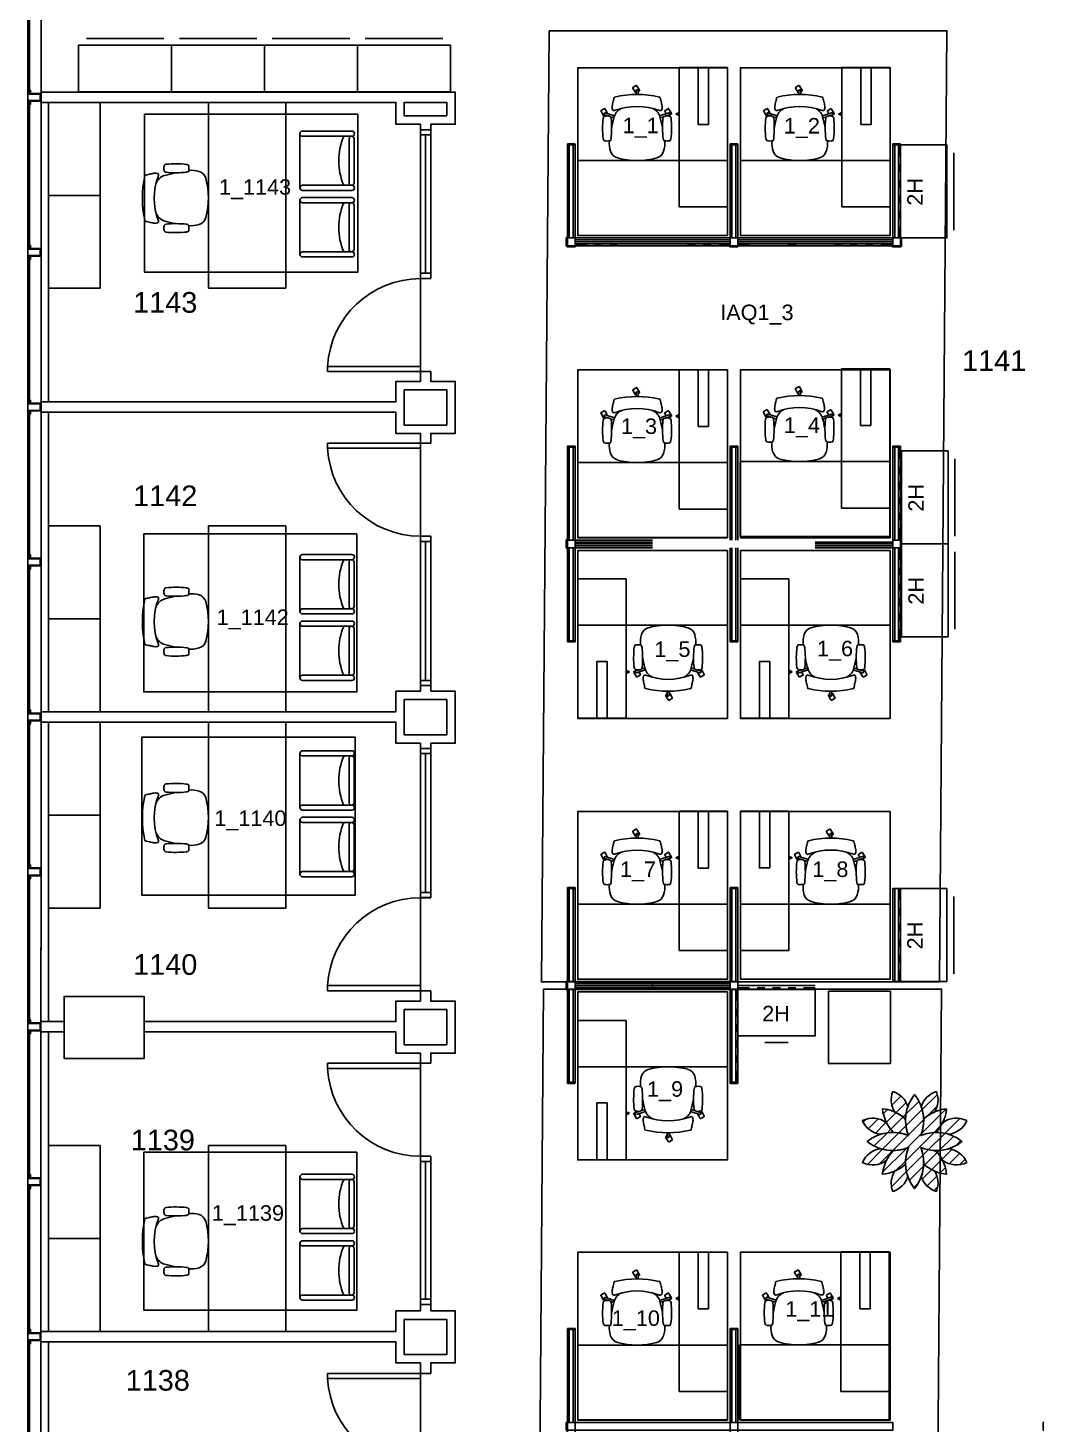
# Model space of a CAD drawing. Header units: inches. Extents: x 4 to 2210, y 3 to 2073.
# Drawn here: x 4 to 397, y 1080 to 1620 of the extents above; entities that cross this region are included whole.
import ezdxf

# ---------------------------------------------------------------- set-up
doc = ezdxf.new("R2010")
doc.units = ezdxf.units.IN
doc.header["$MEASUREMENT"] = 0
for name, color, linetype in [('Planon_construction', 253, 'Continuous'), ('Planon_floor', 1, 'Continuous'), ('Planon_space', 40, 'Continuous'), ('Planon_space_number', 30, 'Continuous'), ('Planon_workspace', 210, 'Continuous'), ('Planon_workspace_number', 160, 'Continuous'), ('Planon_zone', 70, 'Continuous')]:
    doc.layers.add(name, color=color, linetype=linetype)
doc.styles.get("Standard").update_dxf_attribs({"font": 'arial.ttf'})
doc.styles.add('TEXT', font='arial.ttf')

# ---------------------------------------------------------------- blocks, each defined once
blk = doc.blocks.new('Furniture_Workstation_2')
at = {"layer": 'Planon_construction'}
for p, q in [((0, 0), (20, 0)), ((0, 0), (0, -72)), ((20, -72), (20, 0)), ((61.88, -72), (61.88, 0)), ((61.88, 0), (91.88, 0)), ((91.88, 0), (91.88, -72)), ((97.33, -12.11), (97.33, -33.11)), ((98.33, -11.11), (117.45, -11.11)), ((117.45, -13.11), (98.33, -13.11)), ((116.33, -31.11), (116.33, -14.11)), ((118.33, -14.11), (118.33, -31.11)), ((117.45, -32.11), (98.33, -32.11)), ((20, -36), (0, -36)), ((98.33, -34.11), (117.45, -34.11)), ((98.33, -36.87), (117.45, -36.87)), ((97.33, -37.87), (97.33, -58.87)), ((117.45, -38.87), (98.33, -38.87)), ((116.33, -56.87), (116.33, -39.87)), ((118.33, -39.87), (118.33, -56.87)), ((117.45, -57.87), (98.33, -57.87)), ((98.33, -59.87), (117.45, -59.87)), ((20, -72), (0, -72)), ((91.88, -72), (61.88, -72))]:
    blk.add_line(p, q, dxfattribs=at)
for centre, radius, start, end in [((98.33, -12.11), 1, 90, 270), ((135.75, -22.63), 23.42, 156.1303, 203.8697), ((117.33, -14.11), 1, 0, 180), ((117.45, -12.11), 1, 270, 90), ((50.41, -25.52), 5.78, 172.2935, 187.69), ((45.58, -24.87), 0.906, 95.9123, 172.2935), ((45.58, -26.17), 0.906, 187.69, 264.1375), ((49.24, -60.2), 36.43, 83.3771, 95.9123), ((49.23, 9.44), 36.71, 264.1375, 276.5752), ((51.93, -30.15), 6.32, 71.3486, 76.2136), ((51.24, -18.43), 8.87, 284.3531, 287.6673), ((53.8, -26.43), 0.471, 286.4759, 352.239), ((53.81, -24.6), 0.458, 8.0181, 71.3486), ((47.19, -25.53), 7.14, 352.239, 8.0181), ((55.17, -37.21), 10.93, 73.4786, 94.6577), ((57.2, -30.38), 3.8, 15.924, 73.4915), ((73.96, -37.11), 37.67, 166.6713, 193.3287), ((37.68, -28.52), 0.391, 99.1285, 166.6713), ((35.13, -12.59), 15.74, 279.1285, 286.0294), ((40.6, -31.64), 4.08, 93.3727, 106.0294), ((41.27, -30.68), 3.25, 74.6526, 106.3339), ((64.98, -37.11), 24.07, 158.711, 201.289), ((46.25, -33.01), 4.91, 105.1935, 161.7473), ((41.97, -28.16), 0.629, 339.9826, 74.6526), ((63.55, -96.76), 70.97, 101.6951, 105.1894), ((32.75, -37.01), 29.14, 344.8182, 15.2733), ((98.33, -33.11), 1, 90, 270), ((117.33, -31.11), 1, 180, 0), ((117.45, -33.11), 1, 270, 90), ((98.33, -37.87), 1, 90, 270), ((117.45, -37.87), 1, 270, 90), ((46.25, -41.21), 4.91, 198.2527, 254.8065), ((135.75, -48.39), 23.42, 156.1303, 203.8697), ((117.33, -39.87), 1, 0, 180), ((37.68, -45.7), 0.391, 193.3287, 260.8715), ((35.13, -61.63), 15.74, 73.9706, 80.8715), ((40.6, -42.58), 4.08, 253.9706, 266.6273), ((41.27, -43.54), 3.25, 253.6661, 285.3474), ((41.97, -46.06), 0.629, 285.3474, 20.0174), ((50.41, -48.7), 5.78, 172.31, 187.7066), ((45.58, -48.05), 0.906, 95.8625, 172.31), ((63.55, 22.54), 70.97, 254.8106, 258.3049), ((49.23, -83.66), 36.71, 83.4248, 95.8625), ((51.24, -55.79), 8.87, 72.3327, 75.6469), ((53.8, -47.79), 0.471, 7.761, 73.5241), ((55.17, -36.82), 10.93, 265.2105, 286.5213), ((47.19, -48.69), 7.14, 351.9819, 7.761), ((57.2, -43.64), 3.8, 286.4784, 344.7622), ((45.58, -49.35), 0.906, 187.7066, 264.0877), ((49.24, -14.02), 36.43, 264.0877, 276.6229), ((51.93, -44.07), 6.32, 283.7864, 288.6514), ((53.81, -49.62), 0.458, 288.6514, 351.9819), ((98.33, -58.87), 1, 90, 270), ((117.33, -56.87), 1, 180, 0), ((117.45, -58.87), 1, 270, 90)]:
    blk.add_arc(centre, radius, start, end, dxfattribs=at)
blk = doc.blocks.new('1Front_1100_A-4_Data_Elec 07 26 18_RDI BASE$0$BaseBldg-WinFrame')
for p, q in [((0, 1.5), (0, -1.5)), ((4, 1.5), (0, 1.5)), ((0.25, 1.25), (5, 1.25)), ((0.25, -1.25), (0.25, 1.25)), ((4, 1.5), (4, 2.75)), ((4, 2.75), (4.25, 2.75)), ((4.25, 1.5), (4.25, 2.75)), ((4.25, 1.5), (4.75, 1.5)), ((4.75, 2.75), (5, 2.75)), ((4.75, 1.5), (4.75, 2.75)), ((5, 1.25), (5, 2.75)), ((0, -1.5), (4, -1.5)), ((5, -1.25), (0.25, -1.25)), ((4, -2.75), (4, -1.5)), ((4.25, -2.75), (4, -2.75)), ((4.25, -1.5), (4.75, -1.5)), ((4.25, -1.5), (4.25, -2.75)), ((4.75, -1.5), (4.75, -2.75)), ((5, -2.75), (4.75, -2.75)), ((5, -2.75), (5, -1.25))]:
    blk.add_line(p, q)
blk = doc.blocks.new('1Front_1100_A-4_Data_Elec 07 26 18_RDI BASE$0$30DOOR')
for p, q in [((0, 0), (0, 4)), ((36, 0), (36, 4))]:
    blk.add_line(p, q)
blk.add_lwpolyline([(0, -36), (0, 0), (2, 0), (2, -36)], close=True)
blk.add_arc((0, 0), 36, 273.1847, 0)
blk = doc.blocks.new('A-FURN-WORKSTATION-FINAL')
at = {"layer": 'Planon_construction'}
for p, q in [((248, -50), (248, 1030)), ((248, 1030), (623, 1030)), ((396, 1030), (396, 590)), ((476, 590), (476, 1030)), ((623, -270), (623, 1030)), ((-89, 836), (-109, 871)), ((-107, 877), (-85, 890)), ((-78, 889), (-58, 855)), ((-85, 853), (-85, 822)), ((-78, 858), (-75, 858)), ((-69, 822), (-69, 853)), ((-60, 848), (-69, 843)), ((-337, 657), (-356, 691)), ((-354, 698), (-332, 711)), ((-332, 672), (-331, 675)), ((-319, 661), (-330, 655)), ((-328, 664), (-300, 655)), ((-325, 709), (-305, 675)), ((-251, 656), (-323, 679)), ((-283, 649), (-255, 640)), ((170, 679), (98, 655)), ((102, 640), (129, 649)), ((149, 672), (138, 691)), ((140, 698), (163, 711)), ((147, 655), (174, 664)), ((158, 657), (157, 658)), ((187, 668), (164, 655)), ((169, 709), (189, 675)), ((177, 675), (178, 672)), ((223, 670), (243, 680)), ((223, 670), (243, 660)), ((243, 680), (243, 660)), ((-263, 612), (-275, 612)), ((-271, 577), (-274, 577)), ((109, 612), (122, 612)), ((118, 577), (120, 577)), ((396, 590), (476, 590)), ((623, 310), (-537, 310)), ((-537, 310), (-537, -270)), ((623, -50), (248, -50)), ((-537, -270), (623, -270))]:
    blk.add_line(p, q, dxfattribs=at)
for centre, radius, start, end in [((-105, 873), 4.95, 119.4038, 209.7191), ((-82, 886), 4.95, 30.2809, 120.5962), ((-186, 736), 81.6, 163.9706, 176.6273), ((-567, 845), 315, 343.9706, 350.8715), ((-249, 794), 7.81, 103.3287, 170.8715), ((-77, 69), 753, 76.6713, 103.3287), ((-85, 839), 4.95, 210.2809, 277.893), ((-78, 852), 6.3, 89.9845, 180.0044), ((-75, 852), 6.3, 359.9956, 90.0155), ((-62, 852), 4.95, 299.4038, 29.7191), ((95, 794), 7.81, 9.1285, 76.6713), ((414, 845), 315, 189.1285, 196.0294), ((33, 736), 81.6, 3.3727, 16.0294), ((-352, 694), 4.95, 119.4038, 209.7191), ((-322, 636), 18.1, 97.7066, 174.0877), ((-332, 659), 4.95, 210.2809, 300.5962), ((-329, 707), 4.95, 30.2809, 120.5962), ((-326, 670), 6.3, 161.9845, 252.0044), ((-325, 673), 6.3, 71.9956, 162.0155), ((-308, 540), 116, 82.31, 97.7066), ((-310, 673), 4.95, 4.5258, 29.7191), ((-295, 636), 18.1, 5.8625, 82.31), ((-205, 722), 64.9, 163.6661, 195.3474), ((-256, 709), 12.6, 195.3474, 290.0174), ((-159, 623), 98.2, 108.2527, 164.8065), ((-77, 248), 481, 68.711, 111.289), ((5, 623), 98.2, 15.1935, 71.7473), ((102, 709), 12.6, 249.9826, 344.6526), ((52, 722), 64.9, 344.6526, 16.3339), ((142, 636), 18.1, 97.69, 174.1375), ((142, 694), 4.95, 119.4038, 209.7191), ((155, 540), 116, 82.2935, 97.69), ((162, 659), 4.95, 210.2809, 238.2927), ((165, 707), 4.95, 30.2809, 120.5962), ((162, 659), 4.95, 295.1808, 300.5962), ((171, 673), 6.3, 17.9845, 108.0044), ((168, 636), 18.1, 5.9123, 82.2935), ((172, 670), 6.3, 287.9956, 18.0154), ((185, 673), 4.95, 299.4038, 29.7191), ((385, 563), 729, 174.0877, 186.6229), ((-1008, 563), 734, 353.4248, 5.8625), ((1116, 277), 1419, 164.8106, 168.3049), ((-1270, 277), 1419, 11.6951, 15.1894), ((854, 563), 734, 174.1375, 186.5752), ((-539, 563), 729, 353.3771, 5.9123), ((-216, 509), 126, 193.7864, 198.6514), ((-327, 472), 9.16, 198.6514, 261.9819), ((-308, 604), 143, 261.9819, 277.761), ((-73, 444), 219, 175.2814, 196.5213), ((-290, 472), 9.43, 277.761, 343.5241), ((-450, 523), 177, 342.3327, 345.6469), ((297, 523), 177, 194.3531, 197.6673), ((137, 472), 9.43, 196.4759, 262.239), ((-81, 444), 219, 343.4786, 4.7187), ((155, 604), 143, 262.239, 278.0181), ((174, 472), 9.16, 278.0181, 341.3486), ((62, 509), 126, 341.3486, 346.2136), ((-209, 404), 76, 196.4784, 254.7622), ((-77, 893), 583, 254.8182, 285.2733), ((56, 404), 76, 285.924, 343.4915)]:
    blk.add_arc(centre, radius, start, end, dxfattribs=at)
blk = doc.blocks.new('A-FURN-WORKSTATION-WITH-CABINETS-LEFT')
at = {"layer": 'Planon_construction'}
for p, q in [((534, 290), (-626, 290)), ((-626, -1010), (-626, 290)), ((534, -290), (534, 290)), ((-626, 70), (-251, 70)), ((-251, 70), (-251, -1010)), ((-626, -290), (534, -290)), ((-399, -570), (-479, -570)), ((-479, -570), (-479, -1010)), ((-399, -1010), (-399, -570)), ((-246, -660), (-246, -640)), ((-226, -650), (-246, -640)), ((-190, -648), (-167, -635)), ((-150, -635), (-177, -643)), ((-172, -658), (-100, -635)), ((-160, -636), (-160, -638)), ((-105, -620), (-132, -629)), ((-112, -592), (-125, -592)), ((-120, -556), (-123, -556)), ((248, -635), (320, -658)), ((280, -629), (253, -620)), ((260, -592), (272, -592)), ((268, -556), (271, -556)), ((325, -643), (298, -635)), ((317, -641), (327, -635)), ((334, -636), (354, -671)), ((-226, -650), (-246, -660)), ((-172, -689), (-192, -655)), ((-180, -654), (-181, -651)), ((-143, -677), (-165, -690)), ((-152, -652), (-141, -671)), ((322, -689), (302, -655)), ((329, -651), (328, -654)), ((352, -677), (329, -690)), ((75, -868), (55, -834)), ((57, -827), (66, -822)), ((66, -802), (66, -833)), ((75, -838), (72, -838)), ((82, -833), (82, -802)), ((105, -857), (82, -870)), ((87, -816), (106, -850)), ((-251, -1010), (-626, -1010))]:
    blk.add_line(p, q, dxfattribs=at)
for centre, radius, start, end in [((-59, -383), 76, 105.924, 163.4915), ((74, -872), 583, 74.8182, 105.2733), ((207, -383), 76, 16.4784, 74.7622), ((78, -424), 219, 163.4786, 184.7187), ((70, -424), 219, 355.2814, 16.5213), ((536, -543), 729, 173.3771, 185.9123), ((-65, -489), 126, 161.3486, 166.2136), ((-176, -451), 9.16, 98.0181, 161.3486), ((-158, -584), 143, 82.239, 98.0181), ((-140, -451), 9.43, 16.4759, 82.239), ((-300, -503), 177, 14.3531, 17.6673), ((-857, -543), 734, 354.1375, 6.5752), ((1005, -543), 734, 173.4248, 185.8625), ((448, -503), 177, 162.3327, 165.6469), ((288, -451), 9.43, 97.761, 163.5241), ((306, -584), 143, 81.9819, 97.761), ((324, -451), 9.16, 18.6514, 81.9819), ((213, -489), 126, 13.7864, 18.6514), ((-388, -543), 729, 354.0877, 6.6229), ((-187, -652), 4.95, 119.4038, 209.7191), ((-171, -616), 18.1, 185.9123, 262.2935), ((-175, -649), 6.3, 107.9956, 198.0154), ((-158, -519), 116, 262.2935, 277.69), ((-165, -639), 4.95, 115.1808, 120.5962), ((-165, -639), 4.95, 30.2809, 58.2927), ((-145, -616), 18.1, 277.69, 354.1375), ((1267, -256), 1419, 191.6951, 195.1894), ((-8, -602), 98.2, 195.1935, 251.7473), ((156, -602), 98.2, 288.2527, 344.8065), ((-1119, -256), 1419, 344.8106, 348.3049), ((293, -616), 18.1, 185.8625, 262.31), ((306, -519), 116, 262.31, 277.7066), ((319, -616), 18.1, 277.7066, 354.0877), ((323, -649), 6.3, 341.9845, 72.0044), ((330, -639), 4.95, 30.2809, 120.5962), ((-174, -652), 6.3, 197.9845, 288.0044), ((-168, -686), 4.95, 210.2809, 300.5962), ((-145, -673), 4.95, 299.4038, 29.7191), ((-55, -702), 64.9, 164.6526, 196.3339), ((-105, -688), 12.6, 69.9826, 164.6526), ((-35, -715), 81.6, 183.3727, 196.0294), ((-417, -825), 315, 9.1285, 16.0294), ((74, -228), 481, 248.711, 291.289), ((253, -688), 12.6, 15.3474, 110.0174), ((564, -825), 315, 163.9706, 170.8715), ((183, -715), 81.6, 343.9706, 356.6273), ((202, -702), 64.9, 343.6661, 15.3474), ((307, -652), 4.95, 184.5258, 209.7191), ((322, -652), 6.3, 251.9956, 342.0155), ((326, -686), 4.95, 210.2809, 300.5962), ((349, -673), 4.95, 299.4038, 29.7191), ((-98, -774), 7.81, 189.1285, 256.6713), ((74, -48), 753, 256.6713, 283.3287), ((60, -832), 4.95, 119.4038, 209.7191), ((72, -832), 6.3, 179.9956, 270.0155), ((75, -832), 6.3, 269.9845, 0.0044), ((82, -819), 4.95, 30.2809, 97.893), ((102, -853), 4.95, 299.4038, 29.7191), ((246, -774), 7.81, 283.3287, 350.8715), ((79, -866), 4.95, 210.2809, 300.5962)]:
    blk.add_arc(centre, radius, start, end, dxfattribs=at)
blk = doc.blocks.new('82_planting_generic - 82_planter_round_1200mm-2861272-Planon FM - 1e Verdieping')
at = {"layer": 'Planon_construction', "linetype": 'Continuous'}
blk.add_line((-368, -9), (-360, 0), dxfattribs=at)
at = {"layer": 'Planon_construction'}
for points in [[(45, 38, 0.273397), (-2, 356, 0.273397), (-49, 38, 0.27562), (-369, -8, 0.275602), (-49, -54, 0.273354), (-2, -372, 0.273354), (45, -54, 0.275602), (365, -8, 0.27562)], [(-171, 379, 0.244626), (-155, 220, -0.078598), (-72, 167, -0.077601), (-54, 262, 0.249774)], [(167, 379, 0.249774), (50, 262, -0.077601), (68, 167, -0.078598), (151, 220, 0.244626)], [(-72, 160, 0.025563), (-99, 188, 0.130684), (-251, 246, 0.164541), (-166, 62, -0.095401), (-49, 38, -0.099448)], [(246, 246, 0.130684), (95, 188, 0.025563), (68, 160, -0.099448), (45, 38, -0.088664), (153, 62, 0.031659), (188, 94, 0.130684)], [(-219, 137, 0.289305), (-406, 154, 0.274935), (-264, 48, -0.078844), (-166, 62, -0.073056)], [(402, 154, 0.289305), (214, 137, -0.073056), (162, 62, -0.078844), (260, 48, 0.274935)], [(-166, -78, -0.078814), (-264, -64, 0.274935), (-406, -170, 0.290007), (-219, -153, -0.073048)], [(-72, -183, -0.104586), (-49, -54, -0.095414), (-166, -78, 0.164497), (-251, -262, 0.158425)], [(188, -110, 0.031615), (153, -78, -0.088688), (45, -54, -0.099407), (68, -176, 0.025563), (95, -204, 0.130684), (246, -262, 0.130684)], [(260, -64, -0.078814), (162, -78, -0.073069), (215, -153, 0.289243), (402, -170, 0.274935)], [(-54, -278, -0.077617), (-72, -183, -0.078566), (-155, -236, 0.244728), (-171, -395, 0.249807)], [(151, -236, -0.078566), (68, -183, -0.077617), (50, -278, 0.249807), (167, -395, 0.244728)]]:
    blk.add_lwpolyline(points, format="xyb", close=True, dxfattribs=at)

msp = doc.modelspace()

# ---------------------------------------------------------------- linework, layer by layer
at = {"layer": 'Planon_construction'}
for p, q in [((4.21, 1651.98), (4.21, 1594.98)), ((4.46, 1651.98), (4.46, 1594.98)), ((24.06, 1613.63), (24.06, 1613.63)), ((56.44, 1616.25), (26.44, 1616.25)), ((59.44, 1613.63), (59.44, 1595.63)), ((60.06, 1613.63), (60.06, 1613.63)), ((92.44, 1616.25), (62.44, 1616.25)), ((95.44, 1595.63), (95.44, 1613.63)), ((96.06, 1613.63), (96.06, 1613.63)), ((128.44, 1616.25), (98.44, 1616.25)), ((131.44, 1595.63), (131.44, 1613.63)), ((132.06, 1613.63), (132.06, 1613.63)), ((164.44, 1616.25), (134.44, 1616.25)), ((4.2, 1592), (4.2, 1535)), ((4.45, 1592), (4.45, 1535)), ((157.79, 1525.34), (157.79, 1578.91)), ((213.45, 1575.03), (213.45, 1539.03)), ((214.95, 1575.03), (214.95, 1539.03)), ((276.45, 1539.03), (276.45, 1575.03)), ((277.95, 1539.03), (277.95, 1575.03)), ((339.45, 1539.03), (339.45, 1575.03)), ((340.95, 1539.03), (340.95, 1575.03)), ((341.7, 1575.03), (341.7, 1539.03)), ((359.7, 1574.41), (359.7, 1574.41)), ((362.33, 1542.03), (362.33, 1572.03)), ((212.86, 1564.53), (212.86, 1567.53)), ((213.29, 1564.53), (213.29, 1567.53)), ((341.11, 1567.53), (341.11, 1564.53)), ((341.55, 1567.53), (341.55, 1564.53)), ((212.86, 1558.53), (212.86, 1561.53)), ((213.29, 1558.53), (213.29, 1561.53)), ((341.11, 1561.53), (341.11, 1558.53)), ((341.55, 1561.53), (341.55, 1558.53)), ((212.86, 1552.53), (212.86, 1555.53)), ((213.29, 1552.53), (213.29, 1555.53)), ((341.11, 1555.53), (341.11, 1552.53)), ((341.55, 1555.53), (341.55, 1552.53)), ((212.86, 1546.53), (212.86, 1549.53)), ((213.29, 1546.53), (213.29, 1549.53)), ((341.11, 1549.53), (341.11, 1546.53)), ((341.55, 1549.53), (341.55, 1546.53)), ((215.7, 1538.28), (275.7, 1538.28)), ((275.7, 1537.53), (215.7, 1537.53)), ((215.7, 1536.78), (275.7, 1536.78)), ((226.2, 1536.62), (223.2, 1536.62)), ((226.2, 1536.19), (223.2, 1536.19)), ((232.2, 1536.62), (229.2, 1536.62)), ((232.2, 1536.19), (229.2, 1536.19)), ((262.2, 1536.62), (259.2, 1536.62)), ((262.2, 1536.19), (259.2, 1536.19)), ((268.2, 1536.62), (265.2, 1536.62)), ((268.2, 1536.19), (265.2, 1536.19)), ((278.7, 1538.28), (338.7, 1538.28)), ((338.7, 1537.53), (278.7, 1537.53)), ((278.7, 1536.78), (338.7, 1536.78)), ((301.2, 1536.62), (298.2, 1536.62)), ((301.2, 1536.19), (298.2, 1536.19)), ((319.2, 1536.62), (316.2, 1536.62)), ((319.2, 1536.19), (316.2, 1536.19)), ((325.2, 1536.62), (322.2, 1536.62)), ((325.2, 1536.19), (322.2, 1536.19)), ((331.2, 1536.62), (328.2, 1536.62)), ((331.2, 1536.19), (328.2, 1536.19)), ((4.18, 1532.02), (4.18, 1475.02)), ((4.43, 1532.02), (4.43, 1475.02)), ((4.17, 1415.03), (4.17, 1472.03)), ((4.42, 1415.03), (4.42, 1472.03)), ((213.45, 1458.03), (213.45, 1422.03)), ((214.95, 1458.03), (214.95, 1422.03)), ((276.45, 1458.03), (276.45, 1422.03)), ((277.95, 1458.03), (277.95, 1422.03)), ((339.45, 1422.03), (339.45, 1458.03)), ((340.95, 1422.03), (340.95, 1458.03)), ((360.11, 1455.91), (360.11, 1455.91)), ((212.86, 1447.53), (212.86, 1450.53)), ((213.29, 1447.53), (213.29, 1450.53)), ((341.11, 1450.53), (341.11, 1447.53)), ((341.55, 1450.53), (341.55, 1447.53)), ((362.74, 1423.53), (362.74, 1453.53)), ((212.86, 1441.53), (212.86, 1444.53)), ((213.29, 1441.53), (213.29, 1444.53)), ((341.11, 1444.53), (341.11, 1441.53)), ((341.55, 1444.53), (341.55, 1441.53)), ((212.86, 1435.53), (212.86, 1438.53)), ((213.29, 1435.53), (213.29, 1438.53)), ((341.11, 1438.53), (341.11, 1435.53)), ((341.55, 1438.53), (341.55, 1435.53)), ((212.86, 1429.53), (212.86, 1432.53)), ((213.29, 1429.53), (213.29, 1432.53)), ((341.11, 1432.53), (341.11, 1429.53)), ((341.55, 1432.53), (341.55, 1429.53)), ((155.79, 1423.5), (155.79, 1367.69)), ((157.79, 1421.5), (157.79, 1367.69)), ((213.45, 1419.03), (213.45, 1383.03)), ((214.95, 1419.03), (214.95, 1383.03)), ((245.7, 1421.28), (215.7, 1421.28)), ((215.7, 1420.53), (245.7, 1420.53)), ((245.7, 1419.78), (215.7, 1419.78)), ((276.45, 1419.03), (276.45, 1383.03)), ((277.95, 1419.03), (277.95, 1383.03)), ((338.7, 1421.28), (308.7, 1421.28)), ((308.7, 1420.53), (338.7, 1420.53)), ((338.7, 1419.78), (308.7, 1419.78)), ((337.7, 1389.03), (337.7, 1418.03)), ((339.45, 1383.03), (339.45, 1419.03)), ((340.95, 1383.03), (340.95, 1419.03)), ((360.11, 1420.53), (342.11, 1420.53)), ((360.11, 1419.91), (360.11, 1419.91)), ((362.74, 1387.53), (362.74, 1417.53)), ((4.17, 1412.03), (4.17, 1355.03)), ((4.42, 1412.03), (4.42, 1355.03)), ((212.86, 1408.53), (212.86, 1411.53)), ((213.29, 1408.53), (213.29, 1411.53)), ((341.11, 1411.53), (341.11, 1408.53)), ((341.55, 1411.53), (341.55, 1408.53)), ((212.86, 1402.53), (212.86, 1405.53)), ((213.29, 1402.53), (213.29, 1405.53)), ((341.11, 1405.53), (341.11, 1402.53)), ((341.55, 1405.53), (341.55, 1402.53)), ((212.86, 1396.53), (212.86, 1399.53)), ((213.29, 1396.53), (213.29, 1399.53)), ((341.11, 1399.53), (341.11, 1396.53)), ((341.55, 1399.53), (341.55, 1396.53)), ((212.86, 1390.53), (212.86, 1393.53)), ((213.29, 1390.53), (213.29, 1393.53)), ((341.11, 1393.53), (341.11, 1390.53)), ((341.55, 1393.53), (341.55, 1390.53)), ((215.27, 1387.58), (215.27, 1387.58)), ((275.88, 1387.58), (275.88, 1387.58)), ((4.17, 1352.03), (4.17, 1295.03)), ((4.42, 1352.03), (4.42, 1295.03)), ((155.79, 1285.58), (155.79, 1343.34)), ((157.79, 1285.58), (157.79, 1339.34)), ((314.07, 1307.34), (313.08, 1309.05)), ((313.17, 1309.38), (314.31, 1310.04)), ((314.65, 1309.95), (315.63, 1308.24)), ((314.31, 1308.18), (314.31, 1306.62)), ((314.63, 1308.43), (314.79, 1308.43)), ((315.1, 1306.62), (315.1, 1308.18)), ((315.54, 1307.91), (315.1, 1307.65)), ((301.71, 1298.36), (300.72, 1300.07)), ((300.82, 1300.41), (301.95, 1301.06)), ((301.95, 1299.11), (302, 1299.26)), ((302.57, 1298.58), (302.05, 1298.27)), ((302.15, 1298.71), (303.52, 1298.27)), ((302.29, 1300.97), (303.28, 1299.27)), ((306, 1298.29), (302.4, 1299.46)), ((304.4, 1297.98), (305.77, 1297.54)), ((327.02, 1299.46), (323.42, 1298.29)), ((323.64, 1297.54), (325.01, 1297.98)), ((325.98, 1299.12), (325.44, 1300.07)), ((325.53, 1300.41), (326.66, 1301.06)), ((325.89, 1298.27), (327.26, 1298.71)), ((326.42, 1298.36), (326.38, 1298.43)), ((327.9, 1298.93), (326.76, 1298.27)), ((327, 1300.97), (327.99, 1299.27)), ((327.41, 1299.26), (327.46, 1299.11)), ((305.4, 1296.13), (304.78, 1296.13)), ((304.99, 1294.36), (304.85, 1294.36)), ((324.01, 1296.13), (324.63, 1296.13)), ((324.42, 1294.36), (324.55, 1294.36)), ((4.17, 1235.03), (4.17, 1292.03)), ((4.42, 1235.03), (4.42, 1292.03)), ((213.45, 1287.03), (213.45, 1251.03)), ((214.95, 1287.03), (214.95, 1251.03)), ((278.58, 1287.45), (275.83, 1287.45)), ((276.45, 1287.03), (276.45, 1251.03)), ((277.95, 1287.03), (277.95, 1251.03)), ((339.45, 1251.03), (339.45, 1287.03)), ((340.95, 1251.03), (340.95, 1287.03)), ((341.7, 1251.03), (341.7, 1287.03)), ((359.7, 1286.41), (359.7, 1286.41)), ((362.33, 1254.03), (362.33, 1284.03)), ((212.86, 1276.53), (212.86, 1279.53)), ((213.29, 1276.53), (213.29, 1279.53)), ((341.11, 1279.53), (341.11, 1276.53)), ((341.55, 1279.53), (341.55, 1276.53)), ((212.86, 1270.53), (212.86, 1273.53)), ((213.29, 1270.53), (213.29, 1273.53)), ((341.11, 1273.53), (341.11, 1270.53)), ((341.55, 1273.53), (341.55, 1270.53)), ((212.86, 1264.53), (212.86, 1267.53)), ((213.29, 1264.53), (213.29, 1267.53)), ((341.11, 1267.53), (341.11, 1264.53)), ((341.55, 1267.53), (341.55, 1264.53)), ((212.86, 1258.53), (212.86, 1261.53)), ((213.29, 1258.53), (213.29, 1261.53)), ((341.11, 1261.53), (341.11, 1258.53)), ((341.55, 1261.53), (341.55, 1258.53)), ((275.7, 1250.28), (215.7, 1250.28)), ((215.7, 1249.53), (275.7, 1249.53)), ((245.7, 1248.03), (245.7, 1251.03)), ((278.7, 1249.53), (308.7, 1249.53)), ((213.45, 1248.03), (213.45, 1212.03)), ((214.95, 1248.03), (214.95, 1212.03)), ((275.7, 1248.78), (215.7, 1248.78)), ((276.45, 1212.03), (276.45, 1248.03)), ((277.95, 1212.03), (277.95, 1248.03)), ((289.2, 1248.62), (286.2, 1248.62)), ((289.2, 1248.19), (286.2, 1248.19)), ((295.2, 1248.62), (292.2, 1248.62)), ((295.2, 1248.19), (292.2, 1248.19)), ((301.2, 1248.62), (298.2, 1248.62)), ((301.2, 1248.19), (298.2, 1248.19)), ((212.86, 1237.53), (212.86, 1240.53)), ((213.29, 1237.53), (213.29, 1240.53)), ((278.11, 1240.53), (278.11, 1237.53)), ((278.55, 1240.53), (278.55, 1237.53)), ((212.86, 1231.53), (212.86, 1234.53)), ((213.29, 1231.53), (213.29, 1234.53)), ((278.11, 1234.53), (278.11, 1231.53)), ((278.55, 1234.53), (278.55, 1231.53)), ((4.17, 1232.03), (4.17, 1175.03)), ((4.42, 1232.03), (4.42, 1175.03)), ((212.86, 1225.53), (212.86, 1228.53)), ((213.29, 1225.53), (213.29, 1228.53)), ((278.11, 1228.53), (278.11, 1225.53)), ((278.55, 1228.53), (278.55, 1225.53)), ((289.2, 1227.41), (298.2, 1227.41)), ((212.86, 1219.53), (212.86, 1222.53)), ((213.29, 1219.53), (213.29, 1222.53)), ((278.11, 1222.53), (278.11, 1219.53)), ((278.55, 1222.53), (278.55, 1219.53)), ((155.79, 1128), (155.79, 1183.39)), ((157.79, 1128), (157.79, 1181.39)), ((159.79, 1123.48), (159.79, 1181.39)), ((4.17, 1115.03), (4.17, 1172.03)), ((4.42, 1115.03), (4.42, 1172.03)), ((213.45, 1116.3), (213.45, 1080.3)), ((214.95, 1116.3), (214.95, 1080.3)), ((276.45, 1116.3), (276.45, 1080.3)), ((277.95, 1116.3), (277.95, 1080.3)), ((4.17, 1112.03), (4.17, 1055.03)), ((4.42, 1112.03), (4.42, 1055.03)), ((212.86, 1105.8), (212.86, 1108.8)), ((213.29, 1105.8), (213.29, 1108.8)), ((159.79, 1101.1), (159.79, 1103.1)), ((212.86, 1099.8), (212.86, 1102.8)), ((213.29, 1099.8), (213.29, 1102.8)), ((212.86, 1093.8), (212.86, 1096.8)), ((213.29, 1093.8), (213.29, 1096.8)), ((212.86, 1087.8), (212.86, 1090.8)), ((213.29, 1087.8), (213.29, 1090.8))]:
    msp.add_line(p, q, dxfattribs=at)
at = {"layer": 'Planon_construction', "linetype": 'Continuous'}
for p, q in [((338.09, 1202.95), (341.67, 1206.52)), ((338.12, 1207.46), (338.86, 1208.2)), ((334.8, 1199.65), (336.48, 1201.34)), ((327.03, 1196.37), (328.4, 1197.74)), ((329.01, 1193.86), (332.92, 1197.77)), ((331.86, 1192.22), (335.96, 1196.32)), ((350.98, 1179.91), (355.66, 1184.59)), ((360.37, 1180.32), (364.41, 1184.36)), ((363.05, 1187.49), (364.85, 1189.29)), ((356.8, 1176.75), (358.83, 1178.78)), ((364.58, 1180.04), (366.51, 1181.97)), ((351.77, 1171.72), (355.52, 1175.47)), ((346.64, 1171.08), (348.12, 1172.56)), ((354.47, 1169.93), (355.81, 1171.27))]:
    msp.add_line(p, q, dxfattribs=at)
at = {"layer": 'Planon_construction'}
for points in [[(2210.32, 2073.28), (1643.81, 2073.28), (2210.32, 2073.28), (2209.38, 633.18), (1749.23, 3.37), (630.18, 3.37), (469.11, 3.36), (463.87, 3.31), (460.68, 7.46), (3.8, 633.35), (3.8, 2073.28), (11.81, 2073.28), (3.8, 2073.28), (3.8, 633.35), (460.68, 7.46), (463.87, 3.31), (469.11, 3.36), (630.18, 3.37)], [(8.9, 1891.9), (8.81, 636.76)], [(159.79, 1525.34), (159.79, 1580.91), (159.79, 1583.09), (169.26, 1583.09), (169.26, 1595.53), (8.85, 1595.53), (8.85, 1591.53), (146.31, 1591.53), (146.31, 1583.09), (155.79, 1583.09), (155.79, 1580.91), (155.79, 1525.34)], [(215.7, 1536.03), (215.7, 1575.03), (212.7, 1575.03), (212.7, 1536.03), (338.7, 1536.03), (338.7, 1575.03), (359.7, 1575.03), (359.7, 1539.03), (212.7, 1539.03)], [(212.86, 1570.53), (212.86, 1574.85), (213.29, 1574.85), (213.29, 1570.53)], [(278.7, 1536.03), (278.7, 1575.03), (275.7, 1575.03), (275.7, 1536.03)], [(341.11, 1570.53), (341.11, 1574.85), (341.55, 1574.85), (341.55, 1570.53)], [(213.29, 1543.53), (213.29, 1539.22), (212.86, 1539.22), (212.86, 1543.53)], [(341.55, 1543.53), (341.55, 1539.22), (341.11, 1539.22), (341.11, 1543.53)], [(212.49, 1539.28), (212.3, 1539.06), (212.3, 1535.94), (212.61, 1535.63), (215.7, 1535.63), (215.92, 1535.81)], [(220.2, 1536.19), (215.89, 1536.19), (215.89, 1536.62), (220.2, 1536.62)], [(271.2, 1536.62), (275.52, 1536.62), (275.52, 1536.19), (271.2, 1536.19)], [(275.45, 1535.81), (275.67, 1535.63), (278.74, 1535.63), (278.95, 1535.81)], [(283.2, 1536.19), (278.89, 1536.19), (278.89, 1536.62), (283.2, 1536.62)], [(334.2, 1536.62), (338.52, 1536.62), (338.52, 1536.19), (334.2, 1536.19)], [(338.45, 1535.81), (338.67, 1535.63), (341.8, 1535.63), (342.11, 1535.94), (342.11, 1539.03), (341.92, 1539.25)], [(155.79, 1459.56), (155.79, 1463.34), (146.31, 1463.34), (146.31, 1471.53), (8.83, 1471.53), (8.83, 1475.53), (146.31, 1475.53), (146.31, 1483.48), (155.79, 1483.48), (155.79, 1487.29)], [(159.79, 1459.56), (159.79, 1463.34), (169.26, 1463.34), (169.26, 1483.48), (159.79, 1483.48), (159.79, 1487.29)], [(245.7, 1422.03), (212.7, 1422.03), (212.7, 1458.03), (215.7, 1458.03), (215.7, 1383.03), (212.7, 1383.03), (212.7, 1419.03), (245.7, 1419.03)], [(212.86, 1453.53), (212.86, 1457.85), (213.29, 1457.85), (213.29, 1453.53)], [(275.7, 1422.03), (275.7, 1458.03), (278.7, 1458.03), (278.7, 1422.03)], [(308.7, 1419.03), (341.7, 1419.03), (341.7, 1383.03), (338.7, 1383.03), (338.7, 1458.03), (341.7, 1458.03), (341.7, 1422.03)], [(341.11, 1453.53), (341.11, 1457.85), (341.55, 1457.85), (341.55, 1453.53)], [(159.79, 1423.5), (159.79, 1367.69), (159.79, 1363.48)], [(212.49, 1422.28), (212.3, 1422.06), (212.3, 1419), (212.49, 1418.78)], [(213.29, 1426.53), (213.29, 1422.22), (212.86, 1422.22), (212.86, 1426.53)], [(341.55, 1426.53), (341.55, 1422.22), (341.11, 1422.22), (341.11, 1426.53)], [(341.92, 1418.78), (342.11, 1419), (342.11, 1422.06), (341.92, 1422.28)], [(212.86, 1414.53), (212.86, 1418.85), (213.29, 1418.85), (213.29, 1414.53)], [(278.7, 1419.03), (278.7, 1383.03), (275.7, 1383.03), (275.7, 1419.03)], [(341.11, 1414.53), (341.11, 1418.85), (341.55, 1418.85), (341.55, 1414.53)], [(213.29, 1387.53), (213.29, 1383.22), (212.86, 1383.22), (212.86, 1387.53)], [(341.55, 1387.53), (341.55, 1383.22), (341.11, 1383.22), (341.11, 1387.53)], [(155.79, 1341.34), (155.79, 1343.34), (146.31, 1343.34), (146.31, 1351.53), (8.82, 1351.53), (8.82, 1355.53), (146.31, 1355.53), (146.31, 1363.48), (155.79, 1363.48), (155.79, 1365.76)], [(159.79, 1285.58), (159.79, 1341.34), (159.79, 1343.34), (169.26, 1343.34), (169.26, 1363.48), (159.79, 1363.48)], [(279.7, 1263.03), (298.45, 1263.03), (298.45, 1317.03), (279.7, 1317.03), (279.7, 1252.03), (337.7, 1252.03), (337.7, 1281.03), (279.7, 1281.03)], [(291.08, 1317.03), (291.08, 1295.03), (287.08, 1295.03), (287.08, 1317.03)], [(278.7, 1248.03), (278.7, 1212.03), (275.7, 1212.03), (275.7, 1287.03), (278.7, 1287.03), (278.7, 1251.03), (212.7, 1251.03), (212.7, 1287.03), (215.7, 1287.03), (215.7, 1212.03), (212.7, 1212.03), (212.7, 1248.03), (308.7, 1248.03), (308.7, 1230.03), (278.7, 1230.03)], [(212.86, 1282.53), (212.86, 1286.85), (213.29, 1286.85), (213.29, 1282.53)], [(341.11, 1282.53), (341.11, 1286.85), (341.55, 1286.85), (341.55, 1282.53)], [(213.29, 1255.53), (213.29, 1251.22), (212.86, 1251.22), (212.86, 1255.53)], [(341.55, 1255.53), (341.55, 1251.22), (341.11, 1251.22), (341.11, 1255.53)], [(212.49, 1251.28), (212.3, 1251.06), (212.3, 1248), (212.49, 1247.78)], [(48.8, 1235.53), (146.31, 1235.53), (146.31, 1243.48), (155.79, 1243.48), (155.79, 1247.52)], [(159.79, 1219.39), (159.79, 1223.34), (169.26, 1223.34), (169.26, 1243.48), (159.79, 1243.48), (159.79, 1247.52)], [(212.86, 1243.53), (212.86, 1247.85), (213.29, 1247.85), (213.29, 1243.53)], [(278.11, 1243.53), (278.11, 1247.85), (278.55, 1247.85), (278.55, 1243.53)], [(283.2, 1248.19), (278.89, 1248.19), (278.89, 1248.62), (283.2, 1248.62)], [(304.2, 1248.62), (308.52, 1248.62), (308.52, 1248.19), (304.2, 1248.19)], [(313.81, 1247.28), (313.81, 1219.28), (337.81, 1219.28), (337.81, 1247.28), (313.81, 1247.28)], [(17.78, 1231.53), (8.82, 1231.53), (8.82, 1235.53), (17.78, 1235.53)], [(155.79, 1219.39), (155.79, 1223.34), (146.31, 1223.34), (146.31, 1231.53), (48.8, 1231.53)], [(213.29, 1216.53), (213.29, 1212.22), (212.86, 1212.22), (212.86, 1216.53)], [(278.55, 1216.53), (278.55, 1212.22), (278.11, 1212.22), (278.11, 1216.53)], [(155.79, 1099.3), (155.79, 1103.34), (146.31, 1103.34), (146.31, 1111.53), (8.82, 1111.53), (8.82, 1115.53), (146.31, 1115.53), (146.31, 1123.48), (155.79, 1123.48), (155.79, 1126)], [(159.79, 1099.3), (159.79, 1103.34), (169.26, 1103.34), (169.26, 1123.48), (159.79, 1123.48)], [(212.86, 1111.8), (212.86, 1116.11), (213.29, 1116.11), (213.29, 1111.8)], [(213.29, 1084.8), (213.29, 1080.49), (212.86, 1080.49), (212.86, 1084.8)], [(212.49, 1080.55), (212.3, 1080.33), (212.3, 1077.27), (212.49, 1077.05)], [(397.19, 1080.55), (397.01, 1080.33), (397.01, 1077.27), (397.19, 1077.05)]]:
    msp.add_lwpolyline(points, dxfattribs=at)
for points in [[(167.44, 1595.63), (23.44, 1595.63), (23.44, 1613.63), (167.44, 1613.63)], [(166.01, 1586.34), (149.56, 1586.34), (149.56, 1591.53), (166.01, 1591.53)], [(155.79, 1580.91), (155.79, 1578.91), (159.79, 1578.91), (159.79, 1580.91)], [(338.7, 1539.03), (341.7, 1539.03), (341.7, 1536.03), (338.7, 1536.03)], [(155.79, 1523.34), (155.79, 1525.34), (159.79, 1525.34), (159.79, 1523.34)], [(149.56, 1480.23), (166.01, 1480.23), (166.01, 1466.59), (149.56, 1466.59)], [(360.11, 1456.53), (360.11, 1384.53), (342.11, 1384.53), (342.11, 1456.53)], [(155.79, 1423.5), (155.79, 1421.5), (159.79, 1421.5), (159.79, 1423.5)], [(215.7, 1422.03), (215.7, 1419.03), (212.7, 1419.03), (212.7, 1422.03)], [(338.7, 1419.03), (338.7, 1422.03), (341.7, 1422.03), (341.7, 1419.03)], [(155.79, 1365.69), (155.79, 1367.69), (159.79, 1367.69), (159.79, 1365.69)], [(149.56, 1360.23), (166.01, 1360.23), (166.01, 1346.59), (149.56, 1346.59)], [(155.79, 1341.34), (155.79, 1339.34), (159.79, 1339.34), (159.79, 1341.34)], [(298.7, 1299.53), (299.7, 1299.03), (298.7, 1298.53)], [(359.7, 1251.03), (338.7, 1251.03), (338.7, 1287.03), (359.7, 1287.03)], [(155.79, 1283.58), (155.79, 1285.58), (159.79, 1285.58), (159.79, 1283.58)], [(215.7, 1251.03), (215.7, 1248.03), (212.7, 1248.03), (212.7, 1251.03)], [(278.7, 1251.03), (278.7, 1248.03), (275.7, 1248.03), (275.7, 1251.03)], [(17.78, 1245.28), (17.78, 1221.28), (48.8, 1221.28), (48.8, 1245.28)], [(149.56, 1240.23), (166.01, 1240.23), (166.01, 1226.59), (149.56, 1226.59)], [(155.79, 1183.39), (155.79, 1181.39), (159.79, 1181.39), (159.79, 1183.39)], [(155.79, 1126), (155.79, 1128), (159.79, 1128), (159.79, 1126)], [(149.56, 1120.23), (166.01, 1120.23), (166.01, 1106.59), (149.56, 1106.59)], [(212.7, 1116.3), (215.7, 1116.3), (215.7, 1041.3), (212.7, 1041.3), (212.7, 1077.3), (338.7, 1077.3), (338.7, 1080.3), (212.7, 1080.3)], [(278.7, 1041.3), (275.7, 1041.3), (275.7, 1116.3), (278.7, 1116.3)], [(215.7, 1080.3), (215.7, 1077.3), (212.7, 1077.3), (212.7, 1080.3)], [(275.7, 1080.3), (278.7, 1080.3), (278.7, 1077.3), (275.7, 1077.3)]]:
    msp.add_lwpolyline(points, close=True, dxfattribs=at)
for points in [[(215.7, 1575.03), (215.7, 1575.33, 0.414214), (215.58, 1575.45), (212.83, 1575.45, 0.414214), (212.7, 1575.33), (212.7, 1575.03)], [(278.58, 1575.45), (275.83, 1575.45, 0.414214), (275.7, 1575.33), (275.7, 1575.03)], [(278.7, 1575.03), (278.7, 1575.33, 0.414214), (278.58, 1575.45)], [(341.58, 1575.45), (338.83, 1575.45, 0.414214), (338.7, 1575.33), (338.7, 1575.03)], [(341.7, 1575.03), (341.7, 1575.33, 0.414214), (341.58, 1575.45)], [(215.7, 1458.03), (215.7, 1458.33, 0.414214), (215.58, 1458.45), (212.83, 1458.45, 0.414214), (212.7, 1458.33), (212.7, 1458.03)], [(278.7, 1458.03), (278.7, 1458.33, 0.414214), (278.58, 1458.45), (275.83, 1458.45, 0.414214), (275.7, 1458.33), (275.7, 1458.03)], [(341.7, 1458.03), (341.7, 1458.33, 0.414214), (341.58, 1458.45), (338.83, 1458.45, 0.414214), (338.7, 1458.33), (338.7, 1458.03)], [(212.7, 1383.03), (212.7, 1382.74, 0.414214), (212.83, 1382.62), (215.58, 1382.62)], [(215.58, 1382.62, 0.414214), (215.7, 1382.74), (215.7, 1383.03)], [(275.7, 1383.03), (275.7, 1382.74, 0.414214), (275.83, 1382.62), (278.58, 1382.62)], [(278.58, 1382.62, 0.414214), (278.7, 1382.74), (278.7, 1383.03)], [(338.7, 1383.03), (338.7, 1382.74, 0.414214), (338.83, 1382.62), (341.58, 1382.62)], [(341.58, 1382.62, 0.414214), (341.7, 1382.74), (341.7, 1383.03)], [(215.7, 1287.03), (215.7, 1287.33, 0.414214), (215.58, 1287.45), (212.83, 1287.45, 0.414214), (212.7, 1287.33), (212.7, 1287.03)], [(275.83, 1287.45, 0.414214), (275.7, 1287.33), (275.7, 1287.03)], [(278.7, 1287.03), (278.7, 1287.33, 0.414214), (278.58, 1287.45)], [(212.7, 1212.03), (212.7, 1211.74, 0.414214), (212.83, 1211.62), (215.58, 1211.62, 0.414214), (215.7, 1211.74), (215.7, 1212.03)], [(275.7, 1212.03), (275.7, 1211.74, 0.414214), (275.83, 1211.62), (278.58, 1211.62, 0.414214), (278.7, 1211.74), (278.7, 1212.03)], [(215.7, 1116.3), (215.7, 1116.59, 0.414214), (215.58, 1116.72), (212.83, 1116.72, 0.414214), (212.7, 1116.59), (212.7, 1116.3)], [(278.7, 1116.3), (278.7, 1116.59, 0.414214), (278.58, 1116.72), (275.83, 1116.72, 0.414214), (275.7, 1116.59), (275.7, 1116.3)]]:
    msp.add_lwpolyline(points, format="xyb", dxfattribs=at)
at = {"layer": 'Planon_construction', "linetype": 'Continuous'}
for points in [[(328.75, 1180.13), (334.57, 1185.95), (340.92, 1192.3), (343.53, 1194.92), (349.87, 1201.25), (355.72, 1207.1)], [(333.45, 1180.34), (338.57, 1185.47), (344.42, 1191.32), (344.49, 1191.38), (350.39, 1197.28), (352.29, 1199.18), (355.49, 1202.38)], [(334.53, 1176.93), (344.12, 1186.52), (349.44, 1191.84), (359.28, 1201.68)], [(335.99, 1196.36), (339.78, 1200.14), (343.64, 1204.01)], [(342.54, 1198.41), (343.51, 1199.38), (348.62, 1204.5)], [(331.3, 1187.17), (336.5, 1192.37), (337.73, 1193.6), (342.48, 1198.35)], [(337.93, 1171.35), (343.76, 1177.18), (350.13, 1183.55), (352.33, 1185.75), (358.7, 1192.12), (364.51, 1197.93)], [(338.68, 1176.59), (340.04, 1177.95), (343.37, 1181.28), (354.56, 1192.48), (356.85, 1194.76), (359.31, 1197.22)], [(355.76, 1184.69), (356.59, 1185.52), (362.05, 1190.98)], [(349.91, 1174.35), (353.58, 1178.02), (357.56, 1182), (361.44, 1185.88)], [(344.93, 1173.86), (350.32, 1179.25), (350.89, 1179.82)]]:
    msp.add_lwpolyline(points, dxfattribs=at)
at = {"layer": 'Planon_construction'}
for centre, radius, start, end in [((313.3, 1309.17), 0.247, 119.4038, 209.7191), ((314.43, 1309.83), 0.247, 30.2809, 120.5962), ((309.23, 1302.31), 4.08, 163.9706, 176.6273), ((290.18, 1307.78), 15.74, 343.9706, 350.8715), ((306.11, 1305.22), 0.391, 103.3287, 170.8715), ((314.7, 1268.95), 37.67, 76.6713, 103.3287), ((314.28, 1307.46), 0.247, 210.2809, 277.893), ((314.63, 1308.12), 0.315, 89.9845, 180.0044), ((314.79, 1308.12), 0.315, 359.9956, 90.0155), ((315.42, 1308.12), 0.247, 299.4038, 29.7191), ((323.3, 1305.22), 0.391, 9.1285, 76.6713), ((339.23, 1307.78), 15.74, 189.1285, 196.0294), ((320.17, 1302.31), 4.08, 3.3727, 16.0294), ((300.94, 1300.19), 0.247, 119.4038, 209.7191), ((302.46, 1297.33), 0.906, 97.7066, 174.0877), ((301.92, 1298.49), 0.247, 210.2809, 300.5962), ((302.25, 1299.01), 0.315, 161.9845, 252.0044), ((302.08, 1300.85), 0.247, 30.2809, 120.5962), ((302.3, 1299.16), 0.315, 71.9956, 162.0155), ((303.11, 1292.5), 5.78, 82.31, 97.7066), ((303.06, 1299.14), 0.247, 4.5258, 29.7191), ((303.77, 1297.33), 0.906, 5.8625, 82.31), ((374.35, 1279.35), 70.97, 164.8106, 168.3049), ((308.28, 1301.64), 3.25, 163.6661, 195.3474), ((305.75, 1300.94), 0.629, 195.3474, 290.0174), ((310.61, 1296.66), 4.91, 108.2527, 164.8065), ((314.7, 1277.93), 24.07, 68.711, 111.289), ((318.8, 1296.66), 4.91, 15.1935, 71.7473), ((323.66, 1300.94), 0.629, 249.9826, 344.6526), ((255.05, 1279.35), 70.97, 11.6951, 15.1894), ((321.13, 1301.64), 3.25, 344.6526, 16.3339), ((325.64, 1297.33), 0.906, 97.69, 174.1375), ((325.65, 1300.19), 0.247, 119.4038, 209.7191), ((326.29, 1292.5), 5.78, 82.2935, 97.69), ((326.64, 1298.49), 0.247, 210.2809, 238.2927), ((326.79, 1300.85), 0.247, 30.2809, 120.5962), ((326.64, 1298.49), 0.247, 295.1808, 300.5962), ((327.11, 1299.16), 0.315, 17.9845, 108.0044), ((326.95, 1297.33), 0.906, 5.9123, 82.2935), ((327.16, 1299.01), 0.315, 287.9956, 18.0154), ((327.77, 1299.14), 0.247, 299.4038, 29.7191), ((337.79, 1293.67), 36.43, 174.0877, 186.6229), ((268.15, 1293.67), 36.71, 353.4248, 5.8625), ((361.26, 1293.67), 36.71, 174.1375, 186.5752), ((291.61, 1293.67), 36.43, 353.3771, 5.9123), ((307.74, 1290.98), 6.32, 193.7864, 198.6514), ((302.19, 1289.1), 0.458, 198.6514, 261.9819), ((303.12, 1295.72), 7.14, 261.9819, 277.761), ((314.9, 1287.74), 10.93, 175.2814, 196.5213), ((304.03, 1289.11), 0.471, 277.761, 343.5241), ((296.03, 1291.67), 8.87, 342.3327, 345.6469), ((333.38, 1291.67), 8.87, 194.3531, 197.6673), ((325.38, 1289.11), 0.471, 196.4759, 262.239), ((314.51, 1287.74), 10.93, 343.4786, 4.7187), ((326.28, 1295.72), 7.14, 262.239, 278.0181), ((327.22, 1289.1), 0.458, 278.0181, 341.3486), ((321.66, 1290.98), 6.32, 341.3486, 346.2136), ((308.07, 1285.71), 3.8, 196.4784, 254.7622), ((314.7, 1310.16), 29.14, 254.8182, 285.2733), ((321.34, 1285.71), 3.8, 285.924, 343.4915)]:
    msp.add_arc(centre, radius, start, end, dxfattribs=at)
at = {"layer": 'Planon_floor'}
msp.add_lwpolyline([(2204.28, 2058.28), (2204.28, 2058.28), (1025.19, 2058.28), (1025.19, 2061.53), (15.19, 2061.53), (15.19, 2014.28), (11.82, 2014.28), (11.82, 1895.4), (11.82, 1891.4), (8.9, 1891.4), (8.8, 634.98), (466.19, 8.08), (1746.89, 8.08), (2204.28, 634.98), (2204.28, 2058.28), (2204.28, 2058.28)], dxfattribs=at)
at = {"layer": 'Planon_space'}
for points in [[(11.82, 1591.53), (146.31, 1591.53), (146.31, 1583.09), (155.79, 1583.09), (155.79, 1483.48), (146.31, 1483.48), (146.31, 1475.53), (11.82, 1475.53), (11.82, 1591.53)], [(11.82, 1471.53), (146.31, 1471.53), (146.31, 1463.34), (155.79, 1463.34), (155.79, 1363.48), (146.31, 1363.48), (146.31, 1355.53), (11.82, 1355.53), (11.82, 1471.53)], [(11.82, 1351.53), (146.31, 1351.53), (146.31, 1343.34), (155.79, 1343.34), (155.79, 1243.48), (146.31, 1243.48), (146.31, 1235.53), (48.8, 1235.53), (48.8, 1245.28), (17.78, 1245.28), (17.78, 1235.53), (11.82, 1235.53), (11.82, 1351.53)], [(11.82, 1115.53), (11.82, 1231.53), (17.78, 1231.53), (17.78, 1221.28), (48.8, 1221.28), (48.8, 1231.53), (146.31, 1231.53), (146.31, 1223.34), (155.79, 1223.34), (155.79, 1123.48), (146.31, 1123.48), (146.31, 1115.53), (11.82, 1115.53)], [(11.82, 1111.53), (146.31, 1111.53), (146.31, 1103.34), (155.79, 1103.34), (155.79, 1003.48), (146.31, 1003.48), (146.31, 995.53), (11.82, 995.53), (11.82, 1111.53)]]:
    msp.add_lwpolyline(points, close=True, dxfattribs=at)
msp.add_lwpolyline([(159.79, 1343.34), (169.26, 1343.34), (169.26, 1363.48), (159.79, 1363.48)], dxfattribs=at)
at = {"layer": 'Planon_workspace', "linetype": 'Continuous'}
for points in [[(274.7, 1604.95), (216.7, 1604.95), (216.7, 1539.95), (274.7, 1539.95)], [(337.7, 1604.95), (279.7, 1604.95), (279.7, 1539.95), (337.7, 1539.95)], [(274.7, 1487.95), (216.7, 1487.95), (216.7, 1422.95), (274.7, 1422.95)], [(337.7, 1487.95), (279.7, 1487.95), (279.7, 1422.95), (337.7, 1422.95)], [(274.7, 1417.95), (216.7, 1417.95), (216.7, 1352.95), (274.7, 1352.95)], [(337.7, 1417.95), (279.7, 1417.95), (279.7, 1352.95), (337.7, 1352.95)], [(274.7, 1316.95), (216.7, 1316.95), (216.7, 1251.95), (274.7, 1251.95)], [(337.7, 1316.95), (279.7, 1316.95), (279.7, 1251.95), (337.7, 1251.95)], [(274.7, 1247.01), (216.7, 1247.01), (216.7, 1182.01), (274.7, 1182.01)], [(274.7, 1146.22), (216.7, 1146.22), (216.7, 1081.22), (274.7, 1081.22)], [(337.7, 1146.22), (279.7, 1146.22), (279.7, 1081.22), (337.7, 1081.22)]]:
    msp.add_lwpolyline(points, close=True, dxfattribs=at)
at = {"layer": 'Planon_workspace'}
for points in [[(131.55, 1586.91), (49.01, 1586.91), (49.01, 1525.73), (131.55, 1525.73)], [(131.2, 1424.39), (48.66, 1424.39), (48.66, 1363.2), (131.2, 1363.2)], [(130.5, 1345.74), (47.96, 1345.74), (47.96, 1284.56), (130.5, 1284.56)], [(131.18, 1184.97), (48.63, 1184.97), (48.63, 1123.79), (131.18, 1123.79)]]:
    msp.add_lwpolyline(points, close=True, dxfattribs=at)
at = {"layer": 'Planon_zone'}
for points in [[(205.59, 1619.27), (359.7, 1619.27), (356.76, 1250.94), (202.64, 1250.94)], [(203.51, 1248.11), (357.62, 1248.11), (354.68, 879.78), (200.57, 879.78)]]:
    msp.add_lwpolyline(points, close=True, dxfattribs=at)

# ---------------------------------------------------------------- block references
at = {"layer": 'Planon_construction', "xscale": 0.05, "yscale": 0.05, "zscale": 0.05}
for name, p in [('A-FURN-WORKSTATION-FINAL', (243.54, 1553.52)), ('A-FURN-WORKSTATION-FINAL', (306.54, 1553.52)), ('A-FURN-WORKSTATION-FINAL', (243.54, 1436.52)), ('A-FURN-WORKSTATION-FINAL', (306.45, 1436.9)), ('A-FURN-WORKSTATION-WITH-CABINETS-LEFT', (248.01, 1403.53)), ('A-FURN-WORKSTATION-WITH-CABINETS-LEFT', (311.01, 1403.53)), ('A-FURN-WORKSTATION-FINAL', (243.54, 1265.52)), ('A-FURN-WORKSTATION-WITH-CABINETS-LEFT', (248.01, 1232.53)), ('82_planting_generic - 82_planter_round_1200mm-2861272-Planon FM - 1e Verdieping', (347.27, 1189.5)), ('A-FURN-WORKSTATION-FINAL', (243.54, 1094.78)), ('A-FURN-WORKSTATION-FINAL', (306.15, 1094.84))]:
    msp.add_blockref(name, p, dxfattribs=at)
at = {"layer": 'Planon_construction', "xscale": -1}
for p in [(8.85, 1593.48), (8.84, 1533.5), (8.83, 1473.52), (8.82, 1413.53), (8.82, 1353.53), (8.82, 1293.53), (8.82, 1233.53), (8.82, 1173.53), (8.82, 1113.53)]:
    msp.add_blockref('1Front_1100_A-4_Data_Elec 07 26 18_RDI BASE$0$BaseBldg-WinFrame', p, dxfattribs=at)
at = {"layer": 'Planon_construction'}
for p in [(11.82, 1591.53), (11.82, 1427.53), (11.82, 1351.53), (11.82, 1187.53)]:
    msp.add_blockref('Furniture_Workstation_2', p, dxfattribs=at)
at = {"layer": 'Planon_construction', "xscale": -1, "rotation": 270}
for p in [(155.79, 1487.29), (155.79, 1247.52)]:
    msp.add_blockref('1Front_1100_A-4_Data_Elec 07 26 18_RDI BASE$0$30DOOR', p, dxfattribs=at)
at = {"layer": 'Planon_construction', "rotation": 270}
for p in [(155.79, 1459.56), (155.79, 1219.39), (155.79, 1099.3)]:
    msp.add_blockref('1Front_1100_A-4_Data_Elec 07 26 18_RDI BASE$0$30DOOR', p, dxfattribs=at)

# ---------------------------------------------------------------- texts
at = {"layer": 'Planon_construction', "linetype": 'Continuous', "style": 'TEXT'}
for p in [(350.33, 1551.52), (350.74, 1433.02), (350.74, 1397.02), (350.33, 1263.52)]:
    msp.add_text('2H', height=6, rotation=90, dxfattribs=at).set_placement(p)
at = {"layer": 'Planon_construction', "linetype": 'Continuous'}
msp.add_text('2H', height=6, dxfattribs=at).set_placement((288.14, 1235.65))
at = {"layer": 'Planon_space_number'}
for s, p in [('1143', (44.55, 1510.07)), ('1141', (365.54, 1487.54)), ('1142', (44.55, 1435.17)), ('1140', (44.55, 1253.66)), ('1139', (43.62, 1185.68)), ('1138', (41.66, 1092.63))]:
    msp.add_text(s, height=8, dxfattribs=at).set_placement(p)
at = {"layer": 'Planon_space_number', "style": 'TEXT'}
msp.add_text('IAQ1_3', height=6, dxfattribs=at).set_placement((271.89, 1507.21))
at = {"layer": 'Planon_workspace_number', "style": 'TEXT'}
for s, p in [('1_1', (234.1, 1579.61)), ('1_2', (296.52, 1579.48)), ('1_1143', (77.77, 1555.76)), ('1_3', (233.44, 1463.13)), ('1_4', (296.52, 1463.54)), ('1_1142', (76.85, 1389.14)), ('1_5', (246.39, 1376.77)), ('1_6', (309.35, 1377.04)), ('1_1140', (75.94, 1311.32)), ('1_7', (233.05, 1291.55)), ('1_8', (307.56, 1291.55)), ('1_9', (243.54, 1206.44)), ('1_1139', (75.02, 1158.42)), ('1_11', (297.06, 1121.25)), ('1_10', (229.9, 1117.7))]:
    msp.add_text(s, height=6, dxfattribs=at).set_placement(p)

doc.saveas('drawing.dxf')
